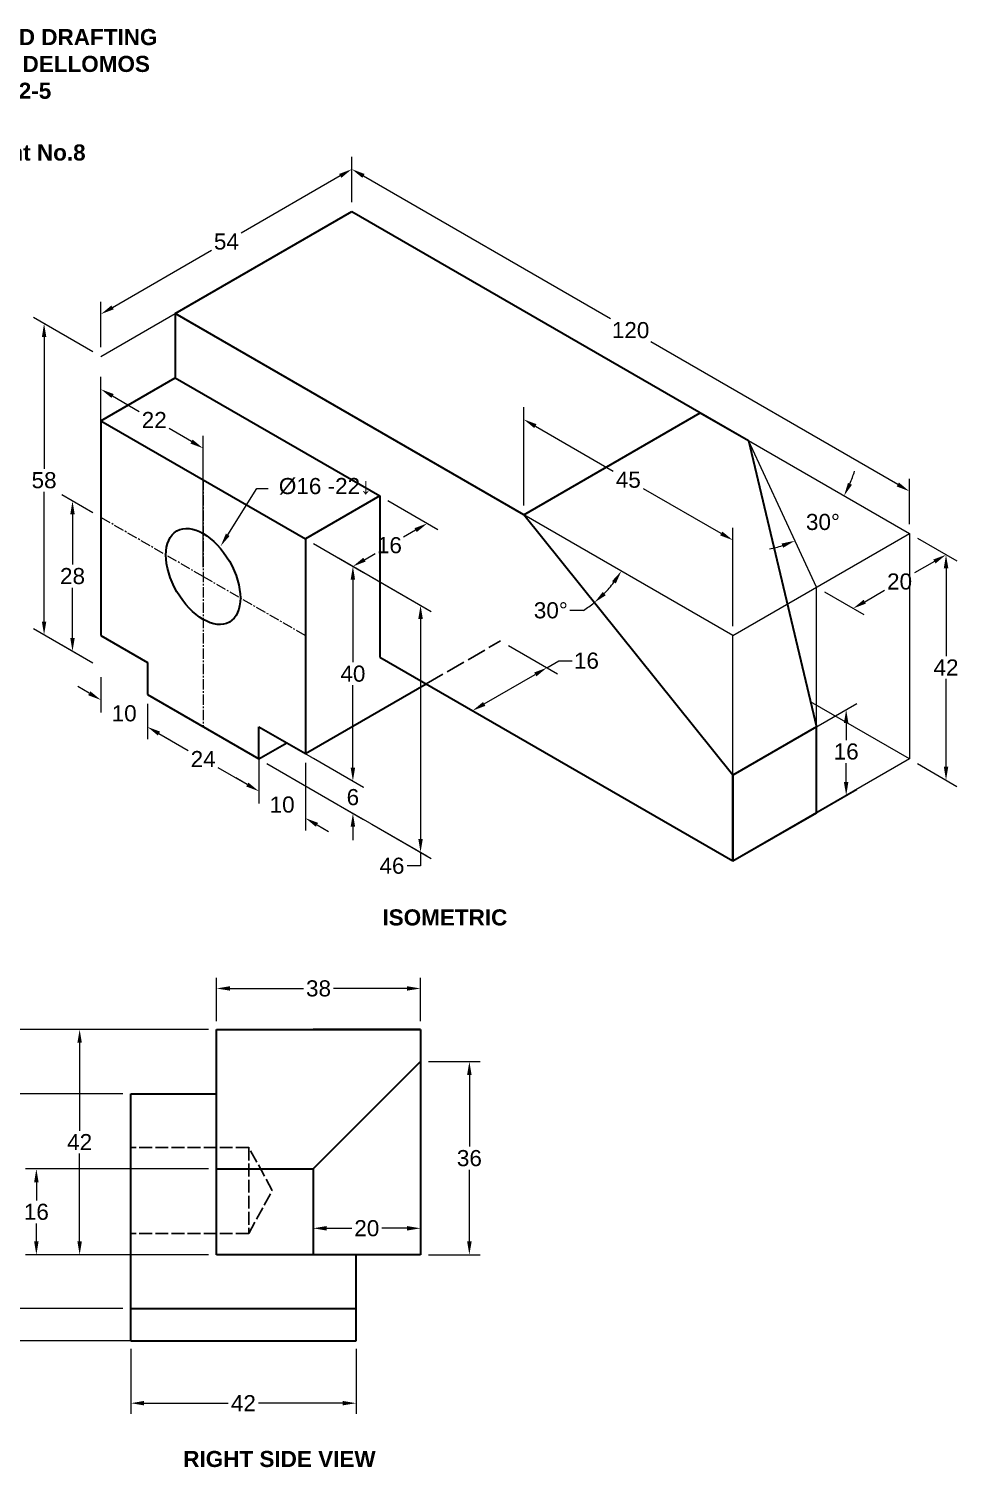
# Model space of a CAD drawing. Header units: millimetres. Extents: x 32154 to 32490, y -232 to 36.
# Drawn here: x 32316.6 to 32489.9, y -232.1 to 35.9 of the extents above; entities that cross this region are included whole.
import ezdxf
from ezdxf import colors
from ezdxf.entities.mleader import LeaderData, LeaderLine
from ezdxf.math import Vec2, Vec3

# ---------------------------------------------------------------- set-up
doc = ezdxf.new("R2010")
doc.units = ezdxf.units.MM
doc.linetypes.add('ACAD_ISO02W100', pattern=[15, 12, -3])
doc.linetypes.add('CENTER2', pattern=[28.575, 19.05, -3.175, 3.175, -3.175])
for name, color, linetype, lineweight, true_color in [('centerline', 7, 'CENTER2', 13, 0xfedd00), ('construction', 7, 'Continuous', 9, 0x0072ce), ('dimension', 7, 'Continuous', 13, 0x6cc24a), ('hidden', 7, 'ACAD_ISO02W100', 25, 0xea7600)]:
    doc.layers.add(name, color=color, linetype=linetype, lineweight=lineweight, true_color=true_color)
doc.layers.add('objectline', color=7, linetype='Continuous', lineweight=30)
doc.styles.get("Standard").update_dxf_attribs({"font": 'arial.ttf'})
doc.dimstyles.new('grace', dxfattribs={"dimtxt": 3, "dimasz": 2.5, "dimexe": 2, "dimexo": 1.5, "dimtad": 0, "dimtih": 1, "dimtoh": 1, "dimdec": 0, "dimdsep": 46, "dimtxsty": 'Standard', "dimcen": 0.5, "dimclrd": 256, "dimclre": 256, "dimclrt": 256, "dimadec": 0, "dimazin": 0, "dimtfac": 1, "dimtdec": 0, "dimtofl": 0, "dimtmove": 0, "dimatfit": 3, "dimfxl": 1, "dimtfillclr": 256, "dimlwd": -1, "dimlwe": -1, "dimarcsym": 1})

# ---------------------------------------------------------------- blocks, each defined once
blk = doc.blocks.new('*D1')
at = {"layer": 'Defpoints', "color": 0, "transparency": 16777216}
for p in [(32382.03, -51.18), (32368.17, -59.18), (32377.03, -64.3)]:
    blk.add_point(p, dxfattribs=at)
at = {"layer": 'dimension', "transparency": 16777216}
for p, q in [((32383.53, -52.05), (32392.88, -57.45)), ((32388.72, -57.55), (32386.46, -58.85)), ((32369.67, -60.05), (32379.03, -65.45)), ((32379.19, -63.05), (32381.2, -61.89))]:
    blk.add_line(p, q, dxfattribs=at)
for points in [[(32388.51, -57.18), (32388.93, -57.91), (32390.88, -56.3)], [(32378.98, -62.68), (32379.4, -63.41), (32377.03, -64.3)]]:
    blk.add_solid(points, dxfattribs=at)
at = {"layer": 'dimension', "transparency": 16777216, "insert": (32383.83, -60.37), "char_height": 3, "attachment_point": 5}
blk.add_mtext('16', dxfattribs=at)
blk = doc.blocks.new('*D2')
at = {"layer": 'Defpoints', "color": 0, "transparency": 16777216}
for p in [(32338.73, -88.18), (32359.51, -100.18), (32359.51, -106.19)]:
    blk.add_point(p, dxfattribs=at)
at = {"layer": 'dimension', "transparency": 16777216}
for p, q in [((32338.73, -89.92), (32338.73, -96.5)), ((32340.89, -95.44), (32346.33, -98.58)), ((32357.35, -104.94), (32351.91, -101.8)), ((32359.51, -101.92), (32359.51, -108.5))]:
    blk.add_line(p, q, dxfattribs=at)
for points in [[(32341.1, -95.08), (32340.68, -95.8), (32338.73, -94.19)], [(32357.55, -104.58), (32357.14, -105.3), (32359.51, -106.19)]]:
    blk.add_solid(points, dxfattribs=at)
at = {"layer": 'dimension', "transparency": 16777216, "insert": (32349.12, -100.19), "char_height": 3, "attachment_point": 5}
blk.add_mtext('24', dxfattribs=at)
blk = doc.blocks.new('*D3')
at = {"layer": 'Defpoints', "color": 0, "transparency": 16777216}
for p in [(32359.51, -94.18), (32368.17, -99.18), (32368.17, -111.19)]:
    blk.add_point(p, dxfattribs=at)
at = {"layer": 'dimension', "transparency": 16777216}
for p, q in [((32359.51, -95.92), (32359.51, -108.5)), ((32368.17, -100.92), (32368.17, -113.5)), ((32357.35, -104.94), (32355.18, -103.69)), ((32370.34, -112.44), (32372.5, -113.69))]:
    blk.add_line(p, q, dxfattribs=at)
for points in [[(32357.55, -104.58), (32357.14, -105.3), (32359.51, -106.19)], [(32370.54, -112.08), (32370.13, -112.8), (32368.17, -111.19)]]:
    blk.add_solid(points, dxfattribs=at)
at = {"layer": 'dimension', "transparency": 16777216, "insert": (32363.84, -108.69), "char_height": 3, "attachment_point": 5}
blk.add_mtext('10', dxfattribs=at)
blk = doc.blocks.new('*D4')
at = {"layer": 'Defpoints', "color": 0, "transparency": 16777216}
for p in [(32368.17, -59.18), (32368.17, -99.18), (32377.03, -104.3)]:
    blk.add_point(p, dxfattribs=at)
at = {"layer": 'dimension', "transparency": 16777216}
for p, q in [((32369.67, -60.05), (32379.03, -65.45)), ((32377.03, -66.8), (32377.03, -82.14)), ((32377.03, -101.8), (32377.03, -86.45)), ((32369.67, -100.05), (32379.03, -105.45))]:
    blk.add_line(p, q, dxfattribs=at)
for points in [[(32376.61, -66.8), (32377.44, -66.8), (32377.03, -64.3)], [(32376.61, -101.8), (32377.44, -101.8), (32377.03, -104.3)]]:
    blk.add_solid(points, dxfattribs=at)
at = {"layer": 'dimension', "transparency": 16777216, "insert": (32377.03, -84.3), "char_height": 3, "attachment_point": 5}
blk.add_mtext('40', dxfattribs=at)
blk = doc.blocks.new('*D5')
at = {"layer": 'Defpoints', "color": 0, "transparency": 16777216}
for p in [(32376.83, 9.7), (32376.83, 1.82), (32330.07, -25.18)]:
    blk.add_point(p, dxfattribs=at)
at = {"layer": 'dimension', "transparency": 16777216}
for p, q in [((32376.83, 3.55), (32376.83, 12.01)), ((32374.67, 8.45), (32356.22, -2.2)), ((32332.23, -16.05), (32350.68, -5.4)), ((32330.07, -23.45), (32330.07, -14.99))]:
    blk.add_line(p, q, dxfattribs=at)
for points in [[(32374.46, 8.81), (32374.87, 8.09), (32376.83, 9.7)], [(32332.02, -15.69), (32332.44, -16.41), (32330.07, -17.3)]]:
    blk.add_solid(points, dxfattribs=at)
at = {"layer": 'dimension', "transparency": 16777216, "insert": (32353.45, -3.8), "char_height": 3, "attachment_point": 5}
blk.add_mtext('54', dxfattribs=at)
blk = doc.blocks.new('*D6')
at = {"layer": 'Defpoints', "color": 0, "transparency": 16777216}
for p in [(32376.83, 9.7), (32376.83, 1.82), (32480.75, -58.18)]:
    blk.add_point(p, dxfattribs=at)
at = {"layer": 'dimension', "transparency": 16777216}
for p, q in [((32376.83, 3.55), (32376.83, 12.01)), ((32379, 8.45), (32425.06, -18.14)), ((32478.59, -49.05), (32432.53, -22.46)), ((32480.75, -56.45), (32480.75, -47.99))]:
    blk.add_line(p, q, dxfattribs=at)
for points in [[(32379.2, 8.81), (32378.79, 8.09), (32376.83, 9.7)], [(32478.8, -48.69), (32478.38, -49.41), (32480.75, -50.3)]]:
    blk.add_solid(points, dxfattribs=at)
at = {"layer": 'dimension', "transparency": 16777216, "insert": (32428.79, -20.3), "char_height": 3, "attachment_point": 5}
blk.add_mtext('120', dxfattribs=at)
blk = doc.blocks.new('*D7')
at = {"layer": 'Defpoints', "color": 0, "transparency": 16777216}
for p in [(32330.07, -31.3), (32330.07, -55.18), (32349.12, -66.18)]:
    blk.add_point(p, dxfattribs=at)
at = {"layer": 'dimension', "transparency": 16777216}
for p, q in [((32330.07, -53.45), (32330.07, -28.99)), ((32332.23, -32.55), (32337.21, -35.43)), ((32346.95, -41.05), (32342.78, -38.64)), ((32349.12, -64.45), (32349.12, -39.99))]:
    blk.add_line(p, q, dxfattribs=at)
for points in [[(32332.44, -32.19), (32332.02, -32.91), (32330.07, -31.3)], [(32347.16, -40.69), (32346.75, -41.41), (32349.12, -42.3)]]:
    blk.add_solid(points, dxfattribs=at)
at = {"layer": 'dimension', "transparency": 16777216, "insert": (32340, -37.03), "char_height": 3, "attachment_point": 5}
blk.add_mtext('22', dxfattribs=at)
blk = doc.blocks.new('*D8')
at = {"layer": 'Defpoints', "color": 0, "transparency": 16777216}
for p in [(32359.51, -94.18), (32359.51, -100.18), (32377.03, -110.3)]:
    blk.add_point(p, dxfattribs=at)
at = {"layer": 'dimension', "transparency": 16777216}
for p, q in [((32361.01, -95.05), (32379.03, -105.45)), ((32361.01, -101.05), (32379.03, -111.45)), ((32377.03, -101.8), (32377.03, -99.3)), ((32377.03, -112.8), (32377.03, -115.3))]:
    blk.add_line(p, q, dxfattribs=at)
for points in [[(32376.61, -101.8), (32377.44, -101.8), (32377.03, -104.3)], [(32376.61, -112.8), (32377.44, -112.8), (32377.03, -110.3)]]:
    blk.add_solid(points, dxfattribs=at)
at = {"layer": 'dimension', "transparency": 16777216, "insert": (32377.03, -107.3), "char_height": 3, "attachment_point": 5}
blk.add_mtext('6', dxfattribs=at)
blk = doc.blocks.new('*D9')
at = {"layer": 'Defpoints', "color": 0, "transparency": 16777216}
for p in [(32408.87, -54.68), (32447.85, -59.42), (32447.85, -77.18)]:
    blk.add_point(p, dxfattribs=at)
at = {"layer": 'dimension', "transparency": 16777216}
for p, q in [((32408.87, -52.95), (32408.87, -34.61)), ((32411.04, -38.17), (32425.51, -46.53)), ((32445.68, -58.17), (32431.21, -49.82)), ((32447.85, -75.45), (32447.85, -57.11))]:
    blk.add_line(p, q, dxfattribs=at)
for points in [[(32411.25, -37.81), (32410.83, -38.53), (32408.87, -36.92)], [(32445.89, -57.81), (32445.47, -58.53), (32447.85, -59.42)]]:
    blk.add_solid(points, dxfattribs=at)
at = {"layer": 'dimension', "transparency": 16777216, "insert": (32428.36, -48.17), "char_height": 3, "attachment_point": 5}
blk.add_mtext('45', dxfattribs=at)
blk = doc.blocks.new('*D10')
at = {"layer": 'Defpoints', "color": 0, "transparency": 16777216}
for p in [(32408.87, -54.68), (32408.87, -54.68), (32425.63, -67.34), (32447.85, -77.18), (32447.85, -103.18)]:
    blk.add_point(p, dxfattribs=at)
at = {"layer": 'dimension', "transparency": 16777216}
blk.add_line((32419.99, -72.5), (32417.49, -72.5), dxfattribs=at)
for start, end in [(315.6092, 323.1737), (301.9566, 308.7829)]:
    blk.add_arc((32408.87, -54.68), 21, start, end, dxfattribs=at)
for points in [[(32425.33, -67.04), (32426.03, -67.5), (32427.06, -65.18)], [(32424.16, -69.68), (32423.6, -69.06), (32422.03, -71.05)]]:
    blk.add_solid(points, dxfattribs=at)
at = {"layer": 'dimension', "transparency": 16777216, "insert": (32413.92, -72.5), "char_height": 3, "attachment_point": 5}
blk.add_mtext('30%%D', dxfattribs=at)
blk = doc.blocks.new('*D11')
at = {"layer": 'Defpoints', "color": 0, "transparency": 16777216}
for p in [(32480.75, -58.18), (32480.75, -100.18), (32487.58, -104.13)]:
    blk.add_point(p, dxfattribs=at)
at = {"layer": 'dimension', "transparency": 16777216}
for p, q in [((32482.25, -59.05), (32489.58, -63.28)), ((32487.58, -64.63), (32487.58, -81)), ((32487.58, -101.63), (32487.58, -85.26)), ((32482.25, -101.05), (32489.58, -105.28))]:
    blk.add_line(p, q, dxfattribs=at)
for points in [[(32487.17, -64.63), (32488, -64.63), (32487.58, -62.13)], [(32487.17, -101.63), (32488, -101.63), (32487.58, -104.13)]]:
    blk.add_solid(points, dxfattribs=at)
at = {"layer": 'dimension', "transparency": 16777216, "insert": (32487.58, -83.13), "char_height": 3, "attachment_point": 5}
blk.add_mtext('42', dxfattribs=at)
blk = doc.blocks.new('*D12')
at = {"layer": 'Defpoints', "color": 0, "transparency": 16777216}
for p in [(32450.75, -40.86), (32450.75, -40.86), (32463.02, -57.38), (32480.75, -58.18), (32463.43, -68.18)]:
    blk.add_point(p, dxfattribs=at)
at = {"layer": 'dimension', "transparency": 16777216}
for start, end in [(336.9689, 343.9377), (280.9584, 287.9272)]:
    blk.add_arc((32450.75, -40.86), 20.57, start, end, dxfattribs=at)
for points in [[(32470.05, -49.1), (32469.31, -48.72), (32468.57, -51.15)], [(32456.93, -60.04), (32457.24, -60.82), (32459.41, -59.52)]]:
    blk.add_solid(points, dxfattribs=at)
at = {"layer": 'dimension', "transparency": 16777216, "insert": (32464.64, -56.04), "char_height": 3, "attachment_point": 5}
blk.add_mtext('30%%D', dxfattribs=at)
blk = doc.blocks.new('*D13')
at = {"layer": 'Defpoints', "color": 0, "transparency": 16777216}
for p in [(32480.75, -58.18), (32463.43, -68.18), (32470.26, -72.13)]:
    blk.add_point(p, dxfattribs=at)
at = {"layer": 'dimension', "transparency": 16777216}
for p, q in [((32482.25, -59.05), (32489.58, -63.28)), ((32485.42, -63.38), (32481.72, -65.51)), ((32464.93, -69.05), (32472.26, -73.28)), ((32472.43, -70.88), (32476.13, -68.74))]:
    blk.add_line(p, q, dxfattribs=at)
for points in [[(32485.21, -63.02), (32485.63, -63.74), (32487.58, -62.13)], [(32472.22, -70.52), (32472.64, -71.24), (32470.26, -72.13)]]:
    blk.add_solid(points, dxfattribs=at)
at = {"layer": 'dimension', "transparency": 16777216, "insert": (32478.92, -67.13), "char_height": 3, "attachment_point": 5}
blk.add_mtext('20', dxfattribs=at)
blk = doc.blocks.new('*D14')
at = {"layer": 'Defpoints', "color": 0, "transparency": 16777216}
for p in [(32447.85, -103.18), (32468.97, -106.99), (32447.85, -119.18)]:
    blk.add_point(p, dxfattribs=at)
at = {"layer": 'dimension', "transparency": 16777216}
for p, q in [((32449.35, -102.32), (32470.97, -89.84)), ((32468.97, -93.49), (32468.97, -96.65)), ((32468.97, -104.49), (32468.97, -100.96)), ((32449.35, -118.32), (32470.97, -105.84))]:
    blk.add_line(p, q, dxfattribs=at)
for points in [[(32468.55, -93.49), (32469.38, -93.49), (32468.97, -90.99)], [(32468.55, -104.49), (32469.38, -104.49), (32468.97, -106.99)]]:
    blk.add_solid(points, dxfattribs=at)
at = {"layer": 'dimension', "transparency": 16777216, "insert": (32468.97, -98.8), "char_height": 3, "attachment_point": 5}
blk.add_mtext('16', dxfattribs=at)
blk = doc.blocks.new('*D15')
at = {"layer": 'Defpoints', "color": 0, "transparency": 16777216}
for p in [(32404.54, -78.18), (32413.19, -83.17), (32390.69, -86.18)]:
    blk.add_point(p, dxfattribs=at)
at = {"layer": 'dimension', "transparency": 16777216}
for p, q in [((32406.04, -79.05), (32415.19, -84.33)), ((32413.19, -83.17), (32415.42, -81.88)), ((32415.42, -81.88), (32417.92, -81.88)), ((32401.5, -89.92), (32411.02, -84.42)), ((32392.19, -87.05), (32401.33, -92.33))]:
    blk.add_line(p, q, dxfattribs=at)
for points in [[(32410.82, -84.06), (32411.23, -84.79), (32413.19, -83.17)], [(32401.29, -89.56), (32401.71, -90.29), (32399.33, -91.17)]]:
    blk.add_solid(points, dxfattribs=at)
at = {"layer": 'dimension', "transparency": 16777216, "insert": (32420.55, -81.88), "char_height": 3, "attachment_point": 5}
blk.add_mtext('16', dxfattribs=at)
blk = doc.blocks.new('*D16')
at = {"layer": 'Defpoints', "color": 0, "transparency": 16777216}
for p in [(32330.07, -25.18), (32319.47, -77.07), (32330.07, -83.18)]:
    blk.add_point(p, dxfattribs=at)
at = {"layer": 'dimension', "transparency": 16777216}
for p, q in [((32328.57, -24.32), (32317.47, -17.91)), ((32319.47, -21.57), (32319.47, -46.1)), ((32319.47, -74.57), (32319.47, -50.42)), ((32328.57, -82.32), (32317.47, -75.91))]:
    blk.add_line(p, q, dxfattribs=at)
for points in [[(32319.06, -21.57), (32319.89, -21.57), (32319.47, -19.07)], [(32319.06, -74.57), (32319.89, -74.57), (32319.47, -77.07)]]:
    blk.add_solid(points, dxfattribs=at)
at = {"layer": 'dimension', "transparency": 16777216, "insert": (32319.47, -48.26), "char_height": 3, "attachment_point": 5}
blk.add_mtext('58', dxfattribs=at)
blk = doc.blocks.new('*D17')
at = {"layer": 'Defpoints', "color": 0, "transparency": 16777216}
for p in [(32330.07, -83.18), (32338.73, -88.18), (32338.73, -94.19)]:
    blk.add_point(p, dxfattribs=at)
at = {"layer": 'dimension', "transparency": 16777216}
for p, q in [((32330.07, -84.92), (32330.07, -91.5)), ((32327.9, -87.94), (32325.74, -86.69)), ((32338.73, -89.92), (32338.73, -96.5)), ((32340.89, -95.44), (32343.06, -96.69))]:
    blk.add_line(p, q, dxfattribs=at)
for points in [[(32328.11, -87.58), (32327.69, -88.3), (32330.07, -89.19)], [(32341.1, -95.08), (32340.68, -95.8), (32338.73, -94.19)]]:
    blk.add_solid(points, dxfattribs=at)
at = {"layer": 'dimension', "transparency": 16777216, "insert": (32334.4, -91.69), "char_height": 3, "attachment_point": 5}
blk.add_mtext('10', dxfattribs=at)
blk = doc.blocks.new('*D18')
at = {"layer": 'Defpoints', "color": 0, "transparency": 16777216}
for p in [(32324.77, -52.12), (32330.07, -55.18), (32330.07, -83.18)]:
    blk.add_point(p, dxfattribs=at)
at = {"layer": 'dimension', "transparency": 16777216}
for p, q in [((32328.57, -54.32), (32322.77, -50.97)), ((32324.77, -54.62), (32324.77, -63.97)), ((32324.77, -77.62), (32324.77, -68.28)), ((32328.57, -82.32), (32322.77, -78.97))]:
    blk.add_line(p, q, dxfattribs=at)
for points in [[(32324.35, -54.62), (32325.18, -54.62), (32324.77, -52.12)], [(32324.35, -77.62), (32325.18, -77.62), (32324.77, -80.12)]]:
    blk.add_solid(points, dxfattribs=at)
at = {"layer": 'dimension', "transparency": 16777216, "insert": (32324.77, -66.12), "char_height": 3, "attachment_point": 5}
blk.add_mtext('28', dxfattribs=at)
blk = doc.blocks.new('*D19')
at = {"layer": 'Defpoints', "color": 0, "transparency": 16777216}
for p in [(32379.03, -65.45), (32379.03, -111.45), (32389.64, -117.58)]:
    blk.add_point(p, dxfattribs=at)
at = {"layer": 'dimension', "transparency": 16777216}
for p, q in [((32380.53, -66.32), (32391.64, -72.73)), ((32389.64, -74.08), (32389.64, -115.08)), ((32380.53, -112.32), (32391.64, -118.73)), ((32389.64, -117.58), (32389.64, -120.08)), ((32389.64, -120.08), (32387.14, -120.08))]:
    blk.add_line(p, q, dxfattribs=at)
for points in [[(32389.22, -74.08), (32390.06, -74.08), (32389.64, -71.58)], [(32389.22, -115.08), (32390.06, -115.08), (32389.64, -117.58)]]:
    blk.add_solid(points, dxfattribs=at)
at = {"layer": 'dimension', "transparency": 16777216, "insert": (32384.31, -120.08), "char_height": 3, "attachment_point": 5}
blk.add_mtext('46', dxfattribs=at)
blk = doc.blocks.new('*D20')
at = {"layer": 'Defpoints', "color": 0, "transparency": 16777216}
for p in [(32351.62, -150.55), (32309.99, -208.55), (32351.62, -208.55)]:
    blk.add_point(p, dxfattribs=at)
at = {"layer": 'dimension', "transparency": 16777216}
for p, q in [((32350.12, -150.55), (32307.99, -150.55)), ((32309.99, -153.05), (32309.99, -179.04)), ((32309.99, -206.05), (32309.99, -183.36)), ((32350.12, -208.55), (32307.99, -208.55))]:
    blk.add_line(p, q, dxfattribs=at)
for points in [[(32309.57, -153.05), (32310.41, -153.05), (32309.99, -150.55)], [(32309.57, -206.05), (32310.41, -206.05), (32309.99, -208.55)]]:
    blk.add_solid(points, dxfattribs=at)
at = {"layer": 'dimension', "transparency": 16777216, "insert": (32309.99, -181.2), "char_height": 3, "attachment_point": 5}
blk.add_mtext('58', dxfattribs=at)
blk = doc.blocks.new('*D21')
at = {"layer": 'Defpoints', "color": 0, "transparency": 16777216}
for p in [(32335.62, -162.55), (32301.57, -202.55), (32335.62, -202.55)]:
    blk.add_point(p, dxfattribs=at)
at = {"layer": 'dimension', "transparency": 16777216}
for p, q in [((32334.12, -162.55), (32299.57, -162.55)), ((32301.57, -165.05), (32301.57, -180.4)), ((32301.57, -200.05), (32301.57, -184.71)), ((32334.12, -202.55), (32299.57, -202.55))]:
    blk.add_line(p, q, dxfattribs=at)
for points in [[(32301.15, -165.05), (32301.98, -165.05), (32301.57, -162.55)], [(32301.15, -200.05), (32301.98, -200.05), (32301.57, -202.55)]]:
    blk.add_solid(points, dxfattribs=at)
at = {"layer": 'dimension', "transparency": 16777216, "insert": (32301.57, -182.55), "char_height": 3, "attachment_point": 5}
blk.add_mtext('40', dxfattribs=at)
blk = doc.blocks.new('*D22')
at = {"layer": 'Defpoints', "color": 0, "transparency": 16777216}
for p in [(32335.62, -202.55), (32301.57, -208.55), (32335.62, -208.55)]:
    blk.add_point(p, dxfattribs=at)
at = {"layer": 'dimension', "transparency": 16777216}
for p, q in [((32301.57, -200.05), (32301.57, -197.55)), ((32334.12, -202.55), (32299.57, -202.55)), ((32334.12, -208.55), (32299.57, -208.55)), ((32301.57, -211.05), (32301.57, -213.55))]:
    blk.add_line(p, q, dxfattribs=at)
for points in [[(32301.15, -200.05), (32301.98, -200.05), (32301.57, -202.55)], [(32301.15, -211.05), (32301.98, -211.05), (32301.57, -208.55)]]:
    blk.add_solid(points, dxfattribs=at)
at = {"layer": 'dimension', "transparency": 16777216, "insert": (32301.57, -205.55), "char_height": 3, "attachment_point": 5}
blk.add_mtext('6', dxfattribs=at)
blk = doc.blocks.new('*D23')
at = {"layer": 'Defpoints', "color": 0, "transparency": 16777216}
for p in [(32351.62, -176.55), (32318.03, -192.55), (32351.62, -192.55)]:
    blk.add_point(p, dxfattribs=at)
at = {"layer": 'dimension', "transparency": 16777216}
for p, q in [((32350.12, -176.55), (32316.03, -176.55)), ((32318.03, -179.05), (32318.03, -182.4)), ((32318.03, -190.05), (32318.03, -186.71)), ((32350.12, -192.55), (32316.03, -192.55))]:
    blk.add_line(p, q, dxfattribs=at)
for points in [[(32317.61, -179.05), (32318.45, -179.05), (32318.03, -176.55)], [(32317.61, -190.05), (32318.45, -190.05), (32318.03, -192.55)]]:
    blk.add_solid(points, dxfattribs=at)
at = {"layer": 'dimension', "transparency": 16777216, "insert": (32318.03, -184.55), "char_height": 3, "attachment_point": 5}
blk.add_mtext('16', dxfattribs=at)
blk = doc.blocks.new('*D24')
at = {"layer": 'Defpoints', "color": 0, "transparency": 16777216}
for p in [(32351.62, -150.55), (32326.1, -192.55), (32351.62, -192.55)]:
    blk.add_point(p, dxfattribs=at)
at = {"layer": 'dimension', "transparency": 16777216}
for p, q in [((32350.12, -150.55), (32324.1, -150.55)), ((32326.1, -153.05), (32326.1, -169.42)), ((32326.1, -190.05), (32326.1, -173.69)), ((32350.12, -192.55), (32324.1, -192.55))]:
    blk.add_line(p, q, dxfattribs=at)
for points in [[(32325.68, -153.05), (32326.51, -153.05), (32326.1, -150.55)], [(32325.68, -190.05), (32326.51, -190.05), (32326.1, -192.55)]]:
    blk.add_solid(points, dxfattribs=at)
at = {"layer": 'dimension', "transparency": 16777216, "insert": (32326.1, -171.55), "char_height": 3, "attachment_point": 5}
blk.add_mtext('42', dxfattribs=at)
blk = doc.blocks.new('*D25')
at = {"layer": 'Defpoints', "color": 0, "transparency": 16777216}
for p in [(32389.62, -142.93), (32351.62, -150.55), (32389.62, -150.55)]:
    blk.add_point(p, dxfattribs=at)
at = {"layer": 'dimension', "transparency": 16777216}
for p, q in [((32351.62, -149.05), (32351.62, -140.93)), ((32389.62, -149.05), (32389.62, -140.93)), ((32354.12, -142.93), (32367.84, -142.93)), ((32387.12, -142.93), (32373.4, -142.93))]:
    blk.add_line(p, q, dxfattribs=at)
for points in [[(32354.12, -142.51), (32354.12, -143.34), (32351.62, -142.93)], [(32387.12, -142.51), (32387.12, -143.34), (32389.62, -142.93)]]:
    blk.add_solid(points, dxfattribs=at)
at = {"layer": 'dimension', "transparency": 16777216, "insert": (32370.62, -142.93), "char_height": 3, "attachment_point": 5}
blk.add_mtext('38', dxfattribs=at)
blk = doc.blocks.new('*D26')
at = {"layer": 'Defpoints', "color": 0, "transparency": 16777216}
for p in [(32335.62, -208.55), (32377.62, -208.55), (32377.62, -220.19)]:
    blk.add_point(p, dxfattribs=at)
at = {"layer": 'dimension', "transparency": 16777216}
for p, q in [((32335.62, -210.05), (32335.62, -222.19)), ((32377.62, -210.05), (32377.62, -222.19)), ((32338.12, -220.19), (32353.8, -220.19)), ((32375.12, -220.19), (32359.44, -220.19))]:
    blk.add_line(p, q, dxfattribs=at)
for points in [[(32338.12, -219.77), (32338.12, -220.6), (32335.62, -220.19)], [(32375.12, -219.77), (32375.12, -220.6), (32377.62, -220.19)]]:
    blk.add_solid(points, dxfattribs=at)
at = {"layer": 'dimension', "transparency": 16777216, "insert": (32356.62, -220.19), "char_height": 3, "attachment_point": 5}
blk.add_mtext('42', dxfattribs=at)
blk = doc.blocks.new('*D27')
at = {"layer": 'Defpoints', "color": 0, "transparency": 16777216}
for p in [(32389.62, -156.55), (32389.62, -192.55), (32398.74, -192.55)]:
    blk.add_point(p, dxfattribs=at)
at = {"layer": 'dimension', "transparency": 16777216}
for p, q in [((32391.12, -156.55), (32400.74, -156.55)), ((32398.74, -159.05), (32398.74, -172.4)), ((32398.74, -190.05), (32398.74, -176.71)), ((32391.12, -192.55), (32400.74, -192.55))]:
    blk.add_line(p, q, dxfattribs=at)
for points in [[(32398.32, -159.05), (32399.16, -159.05), (32398.74, -156.55)], [(32398.32, -190.05), (32399.16, -190.05), (32398.74, -192.55)]]:
    blk.add_solid(points, dxfattribs=at)
at = {"layer": 'dimension', "transparency": 16777216, "insert": (32398.74, -174.55), "char_height": 3, "attachment_point": 5}
blk.add_mtext('36', dxfattribs=at)
blk = doc.blocks.new('*D28')
at = {"layer": 'Defpoints', "color": 0, "transparency": 16777216}
for p in [(32389.62, -187.61), (32369.62, -192.55), (32389.62, -192.55)]:
    blk.add_point(p, dxfattribs=at)
at = {"layer": 'dimension', "transparency": 16777216}
for p, q in [((32369.62, -191.05), (32369.62, -185.61)), ((32389.62, -191.05), (32389.62, -185.61)), ((32372.12, -187.61), (32376.83, -187.61)), ((32387.12, -187.61), (32382.41, -187.61))]:
    blk.add_line(p, q, dxfattribs=at)
for points in [[(32372.12, -187.19), (32372.12, -188.03), (32369.62, -187.61)], [(32387.12, -187.19), (32387.12, -188.03), (32389.62, -187.61)]]:
    blk.add_solid(points, dxfattribs=at)
at = {"layer": 'dimension', "transparency": 16777216, "insert": (32379.62, -187.61), "char_height": 3, "attachment_point": 5}
blk.add_mtext('20', dxfattribs=at)

msp = doc.modelspace()

# ---------------------------------------------------------------- linework, layer by layer
at = {"layer": 'centerline', "ltscale": 0.1}
for p, q in [((32349.12, -48.18), (32349.12, -94.18)), ((32349.12, -66.18), (32330.07, -55.18)), ((32349.12, -66.18), (32368.17, -77.18))]:
    msp.add_line(p, q, dxfattribs=at)
at = {"layer": 'construction'}
for p, q in [((32330.07, -25.18), (32343.92, -17.18)), ((32450.75, -40.86), (32480.75, -58.18)), ((32463.43, -68.18), (32450.75, -40.86)), ((32447.85, -77.18), (32408.87, -54.68)), ((32447.85, -77.18), (32480.75, -58.18)), ((32480.75, -58.18), (32480.75, -100.18)), ((32463.43, -94.18), (32463.43, -68.18)), ((32447.85, -119.18), (32447.85, -77.18)), ((32480.75, -100.18), (32462.33, -89.55)), ((32480.75, -100.18), (32447.85, -119.18)), ((32480.75, -100.18), (32447.85, -119.18))]:
    msp.add_line(p, q, dxfattribs=at)
at = {"layer": 'dimension'}
for p, q in [((32343.92, -17.18), (32343.92, -29.18)), ((32390.9, -72.31), (32374.35, -62.75)), ((32359.51, -94.18), (32359.51, -100.18)), ((32390.9, -118.31), (32375.67, -109.52))]:
    msp.add_line(p, q, dxfattribs=at)
at = {"layer": 'hidden', "ltscale": 0.3}
msp.add_line((32390.69, -86.18), (32404.54, -78.18), dxfattribs=at)
at = {"layer": 'hidden', "ltscale": 0.2}
for p, q in [((32357.62, -172.55), (32335.62, -172.55)), ((32357.62, -172.55), (32357.62, -188.55)), ((32362, -180.55), (32357.62, -172.55)), ((32357.62, -188.55), (32362, -180.55)), ((32357.62, -188.55), (32335.62, -188.55))]:
    msp.add_line(p, q, dxfattribs=at)
at = {"layer": 'objectline'}
for p, q in [((32343.92, -17.18), (32376.83, 1.82)), ((32376.83, 1.82), (32450.75, -40.86)), ((32343.92, -17.18), (32343.92, -29.18)), ((32343.92, -17.18), (32343.92, -29.18)), ((32408.87, -54.68), (32343.92, -17.18)), ((32330.07, -37.18), (32343.92, -29.18)), ((32343.92, -29.18), (32382.03, -51.18)), ((32330.07, -37.18), (32330.07, -77.18)), ((32330.07, -37.18), (32368.17, -59.18)), ((32408.87, -54.68), (32441.78, -35.68)), ((32441.78, -35.68), (32450.75, -40.86)), ((32450.75, -40.86), (32463.43, -94.18)), ((32382.03, -51.18), (32368.17, -59.18)), ((32382.03, -51.18), (32382.03, -81.18)), ((32447.85, -103.18), (32408.87, -54.68)), ((32368.17, -59.18), (32368.17, -99.18)), ((32330.07, -77.18), (32338.73, -82.18)), ((32338.73, -82.18), (32338.73, -88.18)), ((32382.03, -81.18), (32447.85, -119.18)), ((32338.73, -88.18), (32359.51, -100.18)), ((32368.17, -99.18), (32390.69, -86.18)), ((32359.51, -100.18), (32359.51, -94.18)), ((32359.51, -94.18), (32368.17, -99.18)), ((32463.43, -94.18), (32447.85, -103.18)), ((32463.43, -94.18), (32463.43, -94.18)), ((32463.43, -110.18), (32463.43, -94.18)), ((32359.51, -100.18), (32364.71, -97.18)), ((32368.17, -99.18), (32368.17, -99.18)), ((32447.85, -103.18), (32447.85, -119.18)), ((32447.85, -119.18), (32447.85, -103.18)), ((32447.85, -119.18), (32463.43, -110.18)), ((32447.85, -119.18), (32463.43, -110.18)), ((32447.85, -119.18), (32447.85, -119.18)), ((32351.62, -192.55), (32351.62, -150.55)), ((32351.62, -150.55), (32389.62, -150.55)), ((32389.62, -150.55), (32369.62, -150.55)), ((32389.62, -150.55), (32389.62, -192.55)), ((32389.62, -156.55), (32369.62, -176.55)), ((32335.62, -208.55), (32335.62, -162.55)), ((32335.62, -162.55), (32351.62, -162.55)), ((32351.62, -192.55), (32351.62, -162.55)), ((32351.62, -192.55), (32351.62, -176.55)), ((32351.62, -176.55), (32369.62, -176.55)), ((32369.62, -176.55), (32369.62, -192.55)), ((32377.62, -192.55), (32351.62, -192.55)), ((32377.62, -208.55), (32377.62, -192.55)), ((32377.62, -208.55), (32377.62, -192.55)), ((32389.62, -192.55), (32377.62, -192.55)), ((32335.62, -208.55), (32335.62, -202.55)), ((32335.62, -202.55), (32377.62, -202.55)), ((32335.62, -208.55), (32377.62, -208.55))]:
    msp.add_line(p, q, dxfattribs=at)
msp.add_ellipse((32349.12, -66.18), major_axis=(4.9, -8.49), ratio=0.57735, dxfattribs=at)

# ---------------------------------------------------------------- texts
at = {"attachment_point": 1}
for s, width, heights, insert, char_height in [('\\pxsm1,t5;{\\fArial|b1|i0|c0|p34;\\P\\pqc;\\H0.75x;\\PCOMPUTER AIDED DRAFTING\\PMARY GRACE J. DELLOMOS\\PBSCpE 2-5\\P\\psm1.3;\\PAssignment No.8}', 194.7614, [38.79], (32212.72, 47.48), 4), ('\\pxsm1.3,qc,t5;{\\fArial|b1|i0|c0|p34;ISOMETRIC}', 50.4274, [13.95], (32368.96, -128.19), 3), ('\\pxsm1,t5;{\\fArial|b1|i0|c0|p34;\\P\\psm1.3,qc;\\H0.75x;RIGHT SIDE VIEW}', 50.4274, [13.95], (32338.12, -222.41), 4)]:
    msp.add_mtext_dynamic_manual_height_columns(s, width=width, gutter_width=12.5, heights=heights, dxfattribs=dict(at, insert=insert, char_height=char_height))

# ---------------------------------------------------------------- dimensions: what is measured, and where the dimension line sits
at = {"layer": 'dimension'}
for p1, p2, distance, picture, middle in [((32330.07, -25.18), (32376.83, 1.82), 6.83, '*D5', (32353.45, -3.8)), ((32480.75, -58.18), (32376.83, 1.82), -6.83, '*D6', (32428.79, -20.3)), ((32408.87, -54.68), (32447.85, -77.18), 15.38, '*D9', (32428.36, -48.17)), ((32480.75, -58.18), (32463.43, -68.18), 6.83, '*D13', (32478.92, -67.13)), ((32338.73, -88.18), (32359.51, -100.18), -5.2, '*D2', (32349.12, -100.19)), ((32335.62, -208.55), (32377.62, -208.55), -11.63, '*D26', (32356.62, -220.19))]:
    dim = msp.add_aligned_dim(p1=p1, p2=p2, distance=distance, dimstyle='grace', dxfattribs=at)
    dim.commit()
    dim.dimension.update_dxf_attribs({"geometry": picture, "text_midpoint": middle})
for base, p1, p2, angle, picture, middle, dimtype in [((32319.47, -77.07), (32330.07, -25.18), (32330.07, -83.18), 270, '*D16', (32319.47, -48.26), 161), ((32330.07, -31.3), (32349.12, -66.18), (32330.07, -55.18), 150, '*D7', (32340, -37.03), 161), ((32324.77, -52.12), (32330.07, -83.18), (32330.07, -55.18), 90, '*D18', (32324.77, -66.12), 161), ((32377.03, -64.3), (32382.03, -51.18), (32368.17, -59.18), 210, '*D1', (32383.83, -60.37), 161), ((32487.58, -104.13), (32480.75, -58.18), (32480.75, -100.18), 270, '*D11', (32487.58, -83.13), 161), ((32377.03, -104.3), (32368.17, -59.18), (32368.17, -99.18), 90, '*D4', (32377.03, -84.3), 160), ((32389.64, -117.58), (32379.03, -65.45), (32379.03, -111.45), 270, '*D19', (32384.31, -120.08), 161), ((32413.19, -83.17), (32390.69, -86.18), (32404.54, -78.18), 30, '*D15', (32420.55, -81.88), 161), ((32338.73, -94.19), (32330.07, -83.18), (32338.73, -88.18), 330, '*D17', (32334.4, -91.69), 161), ((32468.97, -106.99), (32447.85, -103.18), (32447.85, -119.18), 270, '*D14', (32468.97, -98.8), 161), ((32368.17, -111.19), (32359.51, -94.18), (32368.17, -99.18), 330, '*D3', (32363.84, -108.69), 161), ((32377.03, -110.3), (32359.51, -94.18), (32359.51, -100.18), 270, '*D8', (32377.03, -107.3), 161), ((32309.99, -208.55), (32351.62, -150.55), (32351.62, -208.55), 90, '*D20', (32309.99, -181.2), 160), ((32318.03, -192.55), (32351.62, -176.55), (32351.62, -192.55), 90, '*D23', (32318.03, -184.55), 160)]:
    dim = msp.add_linear_dim(base=base, p1=p1, p2=p2, angle=angle, dimstyle='grace', dxfattribs=at)
    dim.commit()
    dim.dimension.update_dxf_attribs({"geometry": picture, "text_midpoint": middle, "dimtype": dimtype})
for base, line1, line2, picture, middle in [((32463.02, -57.38), ((32463.43, -68.18), (32450.75, -40.86)), ((32450.75, -40.86), (32480.75, -58.18)), '*D12', (32464.64, -56.04)), ((32425.63, -67.34), ((32447.85, -103.18), (32408.87, -54.68)), ((32447.85, -77.18), (32408.87, -54.68)), '*D10', (32413.92, -72.5))]:
    dim = msp.add_angular_dim_2l(base=base, line1=line1, line2=line2, text='30%%D', dimstyle='grace', dxfattribs=at)
    dim.commit()
    dim.dimension.update_dxf_attribs({"geometry": picture, "text_midpoint": middle})
for base, p1, p2, picture, middle in [((32389.62, -142.93), (32351.62, -150.55), (32389.62, -150.55), '*D25', (32370.62, -142.93)), ((32389.62, -187.61), (32369.62, -192.55), (32389.62, -192.55), '*D28', (32379.62, -187.61))]:
    dim = msp.add_linear_dim(base=base, p1=p1, p2=p2, dimstyle='grace', dxfattribs=at)
    dim.commit()
    dim.dimension.update_dxf_attribs({"geometry": picture, "text_midpoint": middle})
for base, p1, p2, picture, middle in [((32326.1, -192.55), (32351.62, -150.55), (32351.62, -192.55), '*D24', (32326.1, -171.55)), ((32398.74, -192.55), (32389.62, -156.55), (32389.62, -192.55), '*D27', (32398.74, -174.55)), ((32301.57, -202.55), (32335.62, -162.55), (32335.62, -202.55), '*D21', (32301.57, -182.55)), ((32301.57, -208.55), (32335.62, -202.55), (32335.62, -208.55), '*D22', (32301.57, -205.55))]:
    dim = msp.add_linear_dim(base=base, p1=p1, p2=p2, angle=90, dimstyle='grace', dxfattribs=at)
    dim.commit()
    dim.dimension.update_dxf_attribs({"geometry": picture, "text_midpoint": middle})

# ---------------------------------------------------------------- leaders
ml = msp.add_multileader_mtext('Standard', dxfattribs=at)
ml.set_content('%%C16 -22↓', color=256)
ml.set_leader_properties(color=256, linetype='ByLayer', lineweight=-1)
ml.build(insert=Vec2(0, 0))
ml.multileader.update_dxf_attribs({"arrow_head_size": 2.5})
ctx = ml.context
ctx.base_point, ctx.char_height, ctx.arrow_head_size, ctx.plane_origin = Vec3(32361.23, -49.77), 3, 2.5, Vec3(32343.98, -57.85)
notes = []
notes.append((ctx, [(1, (1, 1, 0), (32359.1, -49.77), (1, 0), 2.13, [(0, [(32352.38, -60.53)], 0, [])])]))
ctx.mtext.insert, ctx.mtext.flow_direction = Vec3(32363.23, -47.83), 5
for ctx, leaders in notes:
    for number, flags, end, landing, length, lines in leaders:
        leader = LeaderData()
        leader.index, (leader.has_last_leader_line, leader.has_dogleg_vector, leader.attachment_direction) = number, flags
        leader.last_leader_point, leader.dogleg_vector, leader.dogleg_length = Vec3(end), Vec3(landing), length
        for number, points, colour, breaks in lines:
            line = LeaderLine()
            line.index, line.vertices, line.color, line.breaks = number, Vec3.list(points), colors.encode_raw_color(colour), breaks
            leader.lines.append(line)
        ctx.leaders.append(leader)

doc.saveas('drawing.dxf')
